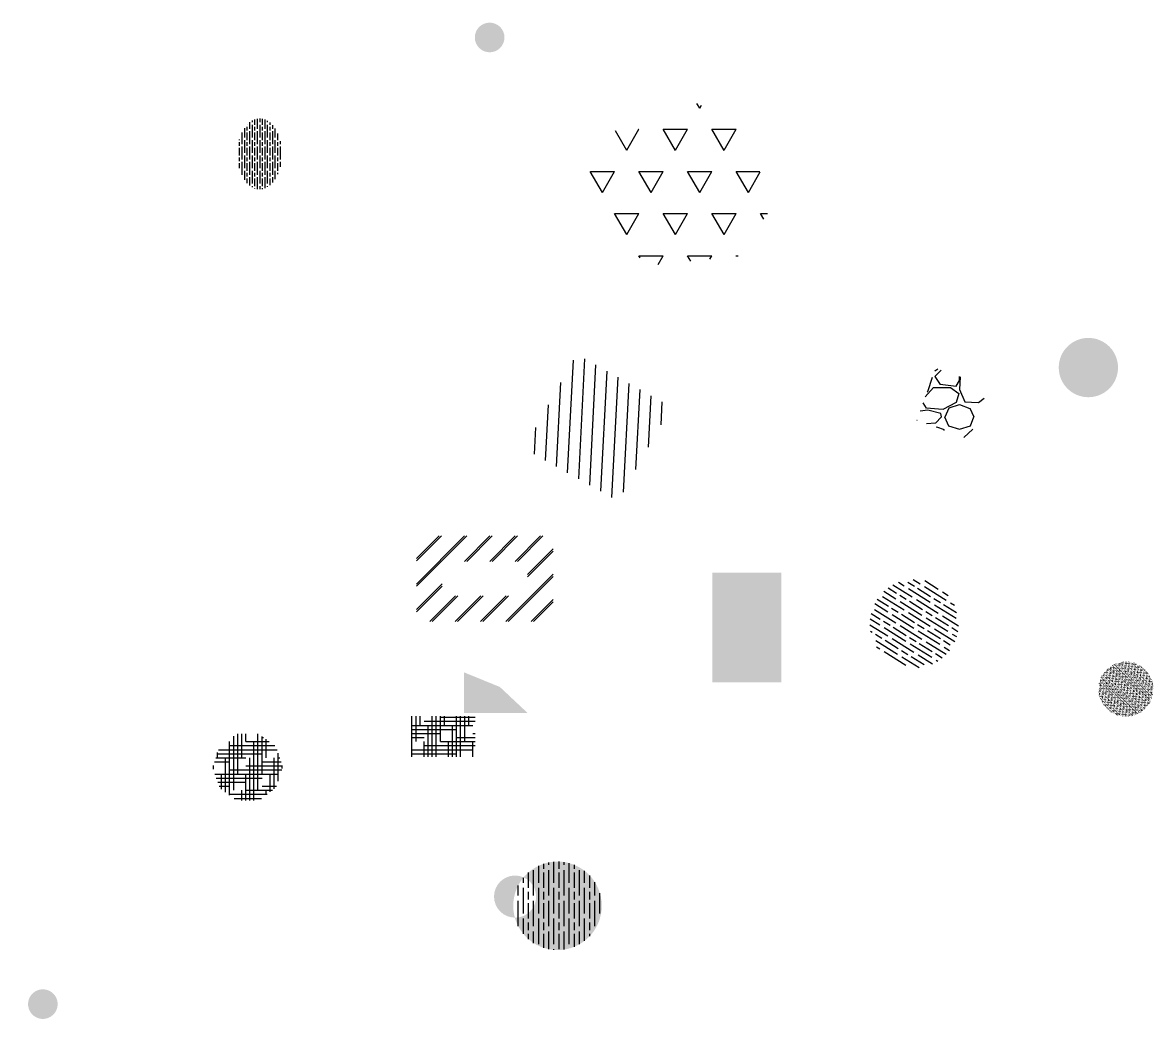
# Model space of a CAD drawing. Header units: metres. Extents: x 7423672 to 7424115, y 5547681 to 5548073.
import ezdxf

# ---------------------------------------------------------------- set-up
doc = ezdxf.new("R2010")
doc.units = ezdxf.units.M
doc.layers.add('block1', color=7, linetype='Continuous')
doc.layers.add('block2', color=32, linetype='Continuous', lineweight=5)

# ---------------------------------------------------------------- blocks, each defined once
blk = doc.blocks.new('block2')
at = {"layer": 'block2', "transparency": 33554646}
h = blk.add_hatch(color=256, dxfattribs=at)
h.set_gradient(color1=(205, 105, 40), color2=(43, 22, 8), rotation=75, one_color=1, tint=0.107527, name='CURVED')
edge = h.paths.add_edge_path()
edge.add_arc((0, 0), 11.61, 0, 360)
blk = doc.blocks.new('block1')
at = {"layer": 'block1', "transparency": 33554671}
h = blk.add_hatch(dxfattribs=at)
h.set_pattern_fill('GOST_WOOD', color=5, style=0)
h.set_pattern_definition([(90, (-7423881.692, -5547727.5033), (6, -4e-16), [10, -2]), (90, (-7423879.692, -5547729.5033), (6, -4e-16), [6, -1.5, 3, -1.5]), (90, (-7423877.692, -5547732.5033), (6, -4e-16), [10, -2])])
edge = h.paths.add_edge_path()
edge.add_arc((0, 0), 17.33, 0, 360)

msp = doc.modelspace()

# ---------------------------------------------------------------- hatches: boundary and pattern name
at = {"true_color": 0xf8d731, "transparency": 33554687}
h = msp.add_hatch(dxfattribs=at)
h.set_pattern_fill('TRIANG', color=40, scale=2, style=0)
edge = h.paths.add_edge_path()
edge.add_arc((7423925.35, 5548001.09), 22.86, 193.1403, 303.1403)
edge.add_arc((7423945.11, 5547997.25), 16.93, 244.6127, 354.6127)
edge.add_arc((7423951.67, 5548004.83), 13.79, 318.3149, 428.3149)
edge.add_arc((7423942.67, 5548022.92), 15.05, 339.4639, 449.4639)
edge.add_arc((7423930.48, 5548023.87), 18.73, 48.8161, 158.8161)
edge.add_arc((7423908.34, 5548018.2), 13.29, 69.3684, 179.3684)
edge.add_arc((7423906.93, 5548009.93), 14.56, 144.7002, 254.7002)
at = {"true_color": 0xcd6928, "transparency": 33554643}
h = msp.add_hatch(dxfattribs=at)
h.set_pattern_fill('ANSI31', color=32, scale=1.4, angle=42)
h.paths.add_polyline_path([(7423926.16, 5547922.87), (7423889.25, 5547943.48), (7423868.63, 5547906.58), (7423905.54, 5547885.96)])
at = {"true_color": 0x000000, "transparency": 33554564}
h = msp.add_hatch(dxfattribs=at)
h.set_pattern_fill('GRAVEL', color=18, style=0)
h.paths.add_polyline_path([(7424022.43, 5547917.5), (7424042.97, 5547910.14), (7424050.33, 5547930.67), (7424029.79, 5547938.03)])
at = {"true_color": 0xf8d731, "transparency": 33554687}
h = msp.add_hatch(dxfattribs=at)
h.set_pattern_fill('JIS_LC_8A', color=40, scale=0.9, style=0)
h.paths.add_polyline_path([(7423836.5, 5547848.84), (7423836.5, 5547862.29), (7423869.96, 5547862.29), (7423869.96, 5547848.84)])
h.paths.add_polyline_path([(7423826.5, 5547872.29), (7423879.96, 5547872.29), (7423879.96, 5547838.84), (7423826.5, 5547838.84)])
at = {"transparency": 33554661}
h = msp.add_hatch(color=256, dxfattribs=at)
h.set_gradient(color1=(171, 233, 252), color2=(0, 0, 0), rotation=75, one_color=1, name='SPHERICAL')
h.paths.add_polyline_path([(7423969.36, 5547857.96), (7423942.34, 5547857.96), (7423942.34, 5547814.95), (7423969.36, 5547814.95)])
at = {"transparency": 33554554}
h = msp.add_hatch(dxfattribs=at)
h.set_pattern_fill('ACAD_ISO07W100', color=256, scale=0.1, angle=70, style=0)
h.set_pattern_definition([(70, (0, 0), (-0.469846310393, 0.171010071663), [0.05, -0.3])])
edge = h.paths.add_edge_path()
edge.add_arc((7424104.37, 5547812.33), 10.72, 180, 360)
edge.add_arc((7424104.37, 5547812.33), 10.72, 0, 180)
at = {"transparency": 33554661}
h = msp.add_hatch(color=256, dxfattribs=at)
h.set_gradient(color1=(102, 204, 153), color2=(254, 234, 185), rotation=11)
h.paths.add_polyline_path([(7423859.12, 5547813.18), (7423845.01, 5547818.93), (7423845.01, 5547803.04), (7423869.92, 5547803.04)])
at = {"transparency": 33554615}
h = msp.add_hatch(dxfattribs=at)
h.set_pattern_fill('HOUND', color=2, style=0)
h.paths.add_polyline_path([(7423849.4, 5547801.72), (7423824.49, 5547801.72), (7423824.49, 5547785.84), (7423849.4, 5547785.84)])
h = msp.add_hatch(dxfattribs=at)
h.set_pattern_fill('HOUND', color=2, style=0)
h.paths.add_polyline_path([(7423771.39, 5547789.95), (7423764.5, 5547794.88), (7423756.02, 5547794.81), (7423749.21, 5547789.78), (7423746.65, 5547781.7), (7423749.34, 5547773.66), (7423756.23, 5547768.73), (7423764.7, 5547768.8), (7423771.52, 5547773.83), (7423774.08, 5547781.91)])
at = {"layer": 'block1', "transparency": 33554671}
h = msp.add_hatch(color=256, dxfattribs=at)
h.set_gradient(color1=(246, 228, 111), color2=(27, 116, 218), centered=1, tint=0.107527, name='INVCYLINDER')
edge = h.paths.add_edge_path()
edge.add_arc((7423865.07, 5547731.11), 8.25, 0, 360)
edge = h.paths.add_edge_path()
edge.add_arc((7423881.69, 5547727.5), 17.33, 0, 360)

# ---------------------------------------------------------------- block references
at = {"xscale": 0.5, "yscale": 0.5}
msp.add_blockref('block2', (7423855.11, 5548067.47, 208), dxfattribs=at)
at = {"xscale": 0.5, "yscale": 0.8, "zscale": 0.5}
msp.add_blockref('block1', (7423765.08, 5548021.89, 208), dxfattribs=at)
for name, p in [('block2', (7424089.63, 5547938.23, 208)), ('block1', (7423881.69, 5547727.5, 208))]:
    msp.add_blockref(name, p)
at = {"rotation": 238.0164203432391}
msp.add_blockref('block1', (7424021.41, 5547837.97, 208), dxfattribs=at)
at = {"xscale": 0.5, "yscale": -0.5, "zscale": 0.6615261547267437, "rotation": 30}
msp.add_blockref('block2', (7423680.1, 5547689.02, 208), dxfattribs=at)

doc.saveas('drawing.dxf')
